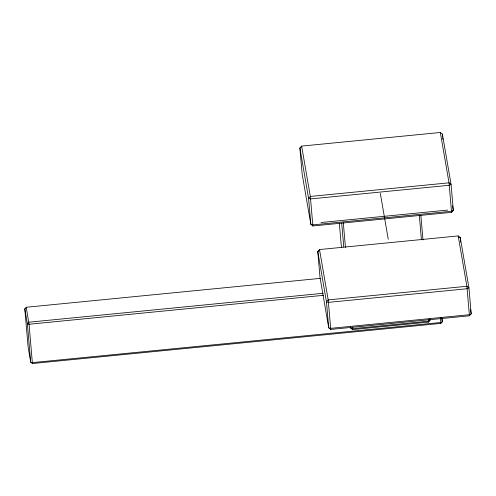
<?xml version="1.0" encoding="UTF-8"?>
<svg xmlns="http://www.w3.org/2000/svg" width="496" height="496" viewBox="0 0 496 496"><rect width="100%" height="100%" fill="white"/><g stroke="black" fill="none" stroke-linecap="round" stroke-linejoin="round"><path stroke-width="0.74" d="M320.645 278.33L26.257 307.26L24.8 308.89L28.136 347.262L30.715 362.204L32.426 363.525L440.87 323.392L442.327 321.761L441.992 317.924M301.642 146.103L299.894 148.056L302.151 174.034L310.849 224.378L312.902 225.965L451.583 212.338L453.332 210.378L451.075 184.407L442.376 134.056L440.324 132.475L301.642 146.103L310.341 196.447L312.902 225.965M319.511 249.556L317.769 251.509L320.019 277.487L328.718 327.831L330.77 329.418L469.452 315.791L471.2 313.832L468.943 287.86L460.245 237.51L458.192 235.929L319.511 249.556L328.209 299.9L330.77 329.418M350.573 326.771L350.827 328.253L352.538 329.573L428.532 322.102L429.982 320.472L429.852 318.934M301.084 147.473L299.894 148.056L308.593 198.406L310.849 224.378L312.871 224.88L451.552 211.259L453.332 210.378L452.538 205.803M25.792 308.407L24.8 308.89L27.379 323.832L30.715 362.204L32.395 362.626L440.845 322.493L442.327 321.761L441.682 318.023M318.953 250.926L317.769 251.509L326.461 301.859L328.718 327.831L330.739 328.34L469.421 314.712L471.2 313.832L470.406 309.256M320.962 222.524L447.609 210.081M323.225 293.279L28.836 322.202L27.379 323.832L29.066 324.254L323.454 295.325M458.899 237.175L460.245 237.51L460.381 239.041M350.827 328.253L352.513 328.668L428.501 321.203L429.982 320.472L429.728 318.996M440.324 132.475L449.023 182.819L451.583 212.338M458.192 235.929L466.891 286.273L469.452 315.791M380.314 193.316L388.256 239.295M26.257 307.26L29.066 324.254L32.426 363.525M460.511 240.566L460.648 242.098M442.376 134.056L442.575 136.35M442.711 137.876L442.841 139.407M440.442 317.886L440.87 323.392M420.85 215.332L422.983 239.89M419.3 215.295L421.433 239.853M428.37 319.666L428.532 322.102M343.313 222.766L345.445 247.324M352.377 327.137L352.538 329.573M341.694 223.113L343.759 246.903M339.332 223.15L341.465 247.709M310.341 196.447L308.593 198.406L310.614 198.908L449.295 185.281L451.075 184.407L449.023 182.819L310.341 196.447M328.209 299.9L326.461 301.859L328.482 302.362L467.164 288.734L468.943 287.86L466.891 286.273L328.209 299.9"/></g></svg>
